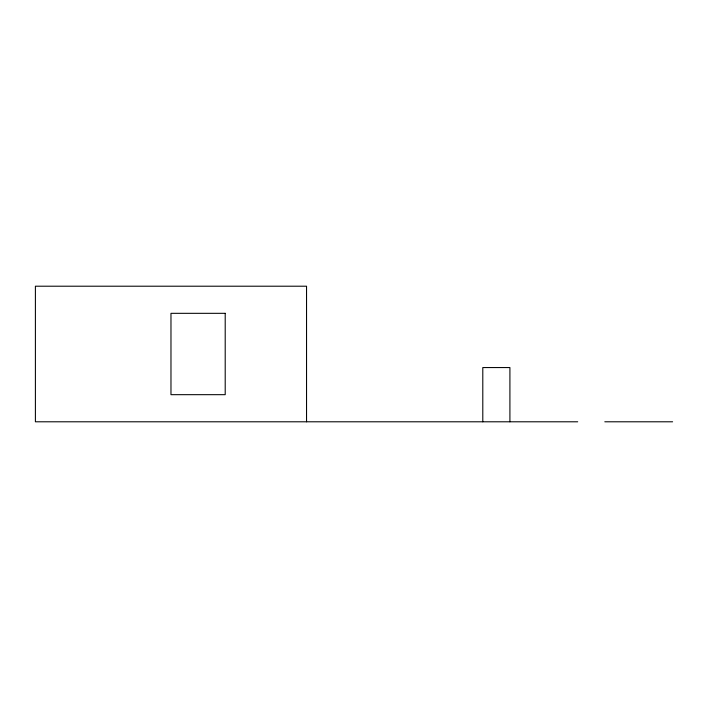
<?xml version="1.0" encoding="UTF-8"?>
<svg xmlns="http://www.w3.org/2000/svg" width="708" height="708" viewBox="0 0 708 708"><rect width="100%" height="100%" fill="white"/><g stroke="black" fill="none" stroke-linecap="round" stroke-linejoin="round"><path stroke-width="1.06" d="M577.701 421.791L35.4 421.791L35.4 286.209L306.546 286.209L306.546 421.791M604.809 421.791L672.6 421.791M509.91 421.791L509.91 367.558L482.794 367.558L482.794 421.791M225.206 313.325L170.973 313.325L170.973 394.675L225.206 394.675L225.206 313.325"/></g></svg>
